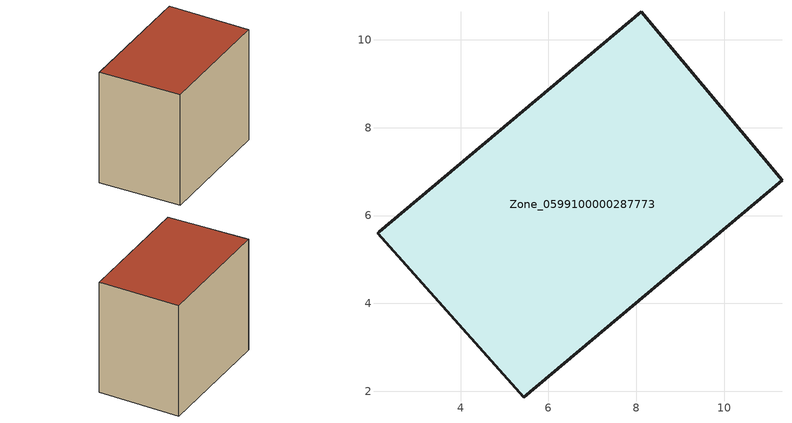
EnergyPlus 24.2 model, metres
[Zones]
Zone_0599100000287773
 floor ground (C_G): 8.11,10.64 11.31,6.8 5.43,1.86 2.11,5.59 2.15,5.63 z0
 wall outside (C_F): 5.43,1.86 11.31,6.8 8.11,10.64 2.15,5.63 2.11,5.59 5.43,1.86 z0:7.08
 roof outside (C_R): 11.31,6.8 8.11,10.64 2.15,5.63 2.11,5.59 5.43,1.86 z7.08
[BUILDING]
Pand.0599100000287773: North Axis=0; Terrain=City; Loads Convergence Tolerance Value=0.04; Temperature Convergence Tolerance Value=0.4; Solar Distribution=FullExterior; Maximum Number of Warmup Days=25; Minimum Number of Warmup Days=1
[Site:Location]
Rotterdam.The.Hague.AP_ZH_NLD Design_Conditions: Latitude=51.96; Longitude=4.45; Time Zone=1; Elevation=-4.5
[SITE:GROUNDTEMPERATURE:BUILDINGSURFACE]
18, 18, 18, 18, 18, 18, 18, 18, 18, 18, 18, 18
[MATERIAL] Thermal Absorptance=0.9; Solar Absorptance=0.7; Visible Absorptance=0.7
Name | Roughness | Thickness | Conductivity | Density | Specific Heat
G.TI.1946 | MediumSmooth | 0.15 | 1 | 540 | 1210
F.TI.1946 | Rough | 0.3 | 0.857143 | 1920 | 840
R.TI.1946 | MediumRough | 0.2 | 0.1 | 1500 | 1000
[CONSTRUCTION]
C_G: G.TI.1946
C_F: F.TI.1946
C_R: R.TI.1946
[ZONE]
Zone_0599100000287773: Type=1; Multiplier=1; Ceiling Height=Autocalculate; Volume=Autocalculate; Floor Area=autocalculate; Part of Total Floor Area=Yes
[ZONEINFILTRATION:DESIGNFLOWRATE]
Infil_Zone_0599100000287773: Zone or ZoneList or Space or SpaceList=Zone_0599100000287773; Schedule=AlwaysOn; Design Flow Rate Calculation Method=Flow/Area; Flow Rate per Floor Area=0.003; Constant Term Coefficient=1; Temperature Term Coefficient=0; Velocity Term Coefficient=0; Velocity Squared Term Coefficient=0
[HVACTEMPLATE:ZONE:IDEALLOADSAIRSYSTEM]
Zone_0599100000287773: Maximum Heating Supply Air Temperature=50; Minimum Cooling Supply Air Temperature=13; Maximum Heating Supply Air Humidity Ratio=0.0156; Minimum Cooling Supply Air Humidity Ratio=0.0077; Heating Limit=NoLimit; Cooling Limit=NoLimit; Dehumidification Control Type=ConstantSensibleHeatRatio; Cooling Sensible Heat Ratio=0.7; Dehumidification Setpoint=60; Humidification Control Type=None; Humidification Setpoint=30; Outdoor Air Method=None; Outdoor Air Flow Rate per Person=0.00944; Outdoor Air Flow Rate per Zone Floor Area=0; Outdoor Air Flow Rate per Zone=0; Demand Controlled Ventilation Type=None; Outdoor Air Economizer Type=NoEconomizer; Heat Recovery Type=None; Sensible Heat Recovery Effectiveness=0.7; Latent Heat Recovery Effectiveness=0.65
[ZONECONTROL:THERMOSTAT]
ThermostatControl_Zone_0599100000287773: Zone or ZoneList=Zone_0599100000287773; Control Type Schedule=DualSetpointControlType; Control 1=Thermostat_Zone_0599100000287773; Temperature Difference Between Cutout And Setpoint=0
[THERMOSTATSETPOINT:DUALSETPOINT]
Thermostat_Zone_0599100000287773: Heating Setpoint Temperature Schedule=HeatingSetpoint_Zone_0599100000287773; Cooling Setpoint Temperature Schedule=CoolingSetpoint_Zone_0599100000287773
[SCHEDULE:COMPACT]
HeatingSetpoint_Zone_0599100000287773: Through: 12/31, For: AllDays, Until: 24:00, 21
CoolingSetpoint_Zone_0599100000287773: Through: 12/31, For: AllDays, Until: 24:00, 24
DualSetpointControlType: Through: 12/31, For: AllDays, Until: 24:00, 4
AlwaysOn: Through: 12/31, For: AllDays, Until: 24:00, 1
